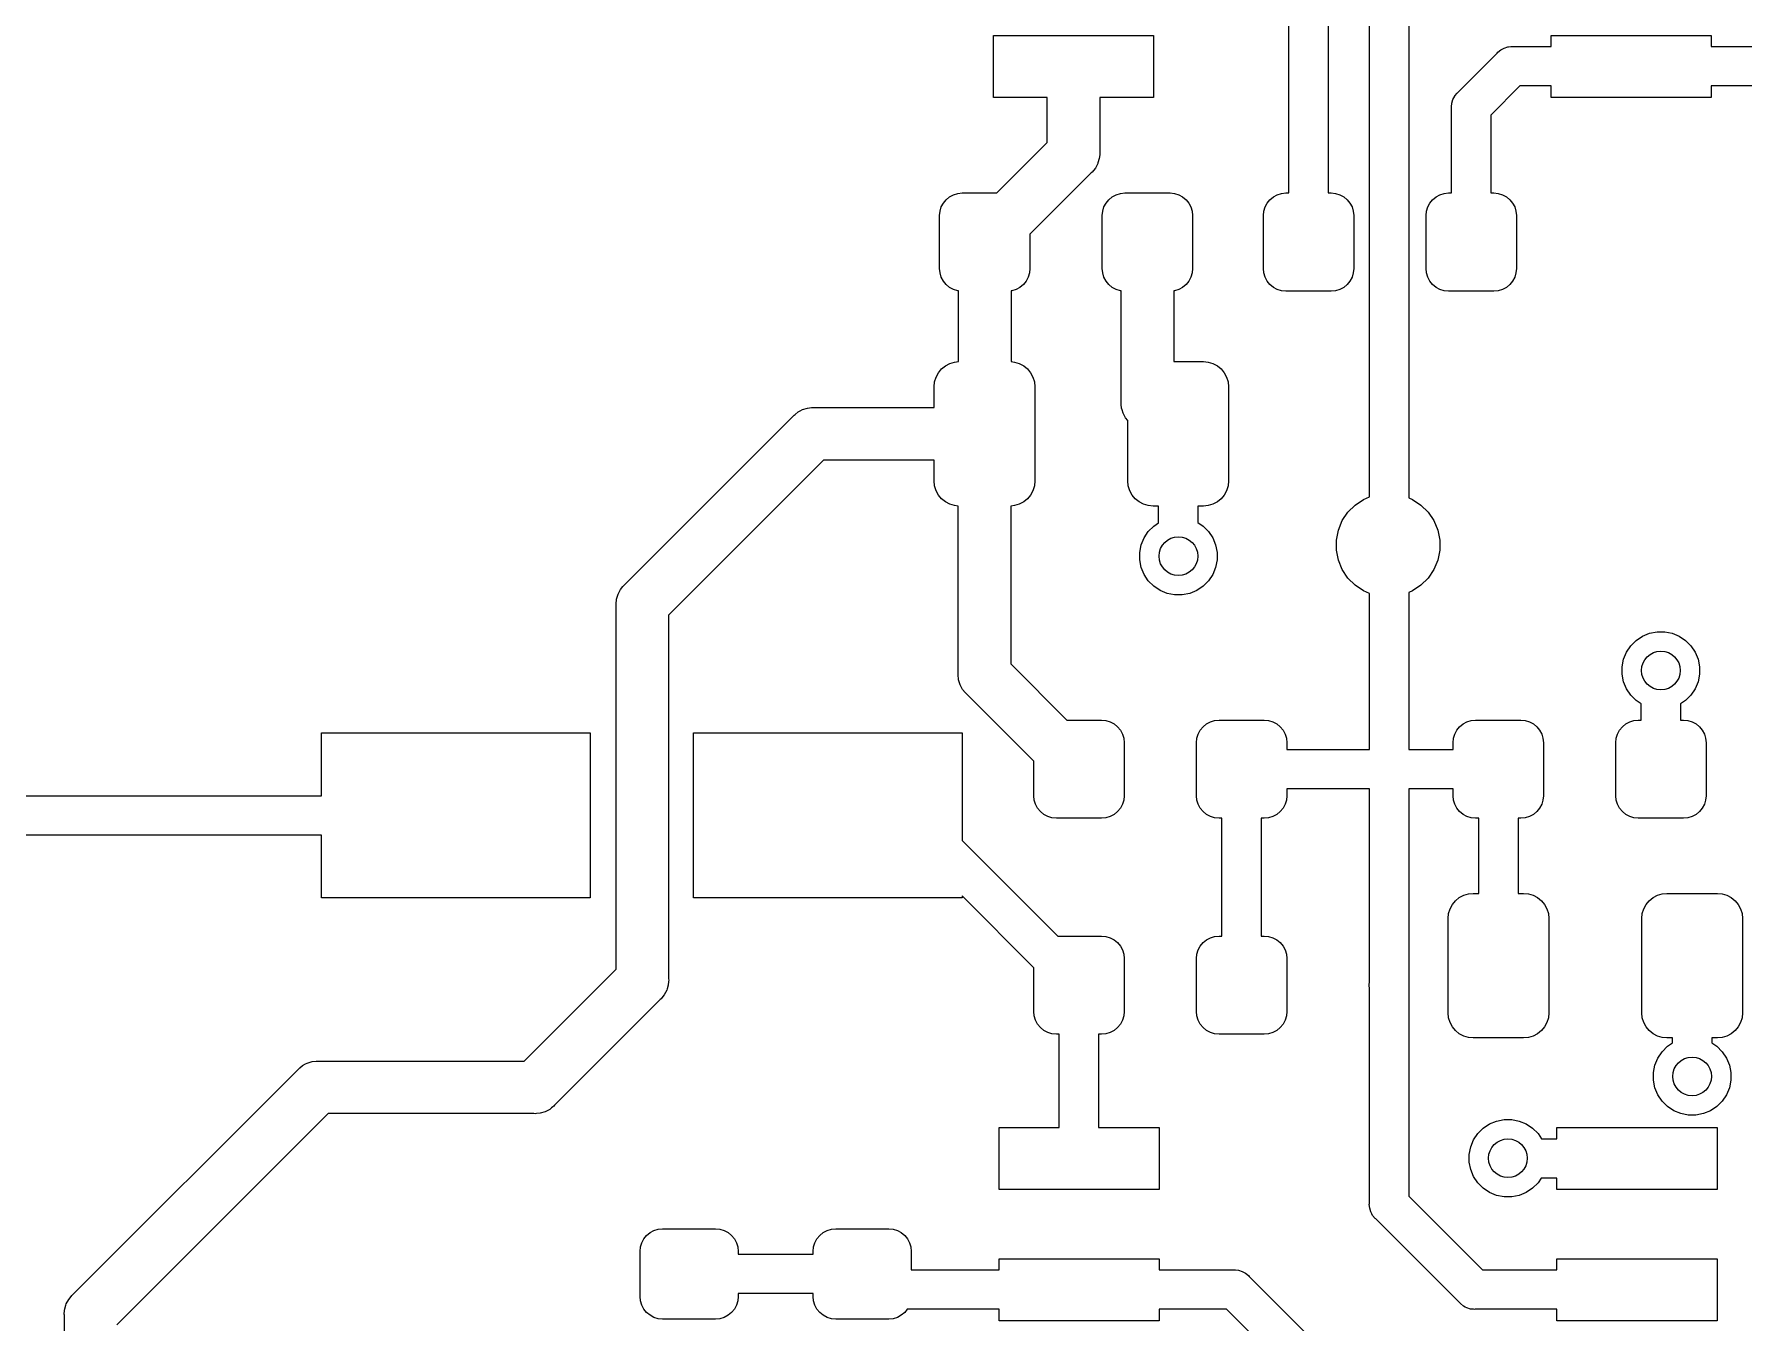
# Model space of a CAD drawing. Extents: x -66 to 211, y -177 to 13.
# Drawn here: x 58.19 to 74.74, y -122.82 to -110.35 of the extents above; entities that cross this region are included whole.
import ezdxf

# ---------------------------------------------------------------- set-up
doc = ezdxf.new("R2010")
doc.units = 0
doc.layers.add('BLACK', color=7, linetype='CONTINUOUS')

msp = doc.modelspace()

# ---------------------------------------------------------------- linework, layer by layer
at = {"layer": 'BLACK', "linetype": 'CONTINUOUS'}
for p, q in [((71.12, -114.827), (71.12, -108.308)), ((71.501, -108.308), (71.501, -114.835)), ((70.3401, -111.884), (70.3401, -109.997)), ((70.7211, -109.928), (70.7211, -111.884)), ((67.4799, -110.958), (67.4799, -110.358)), ((67.4799, -110.358), (69.0299, -110.358)), ((69.0299, -110.358), (69.0299, -110.958)), ((72.8799, -110.467), (72.8799, -110.358)), ((72.8799, -110.358), (74.4299, -110.358)), ((74.4299, -110.358), (74.4299, -110.467)), ((71.9775, -110.91), (72.3576, -110.53)), ((72.3576, -110.53), (72.3635, -110.522)), ((72.3635, -110.522), (72.3926, -110.498)), ((72.3926, -110.498), (72.4256, -110.481)), ((72.4256, -110.481), (72.4616, -110.47)), ((72.4616, -110.47), (72.465, -110.47)), ((72.465, -110.47), (72.4895, -110.467)), ((72.4895, -110.467), (72.4896, -110.467)), ((72.4896, -110.467), (72.4989, -110.466)), ((72.4989, -110.466), (72.5082, -110.467)), ((72.5082, -110.467), (72.8799, -110.467)), ((74.4299, -110.467), (75.3196, -110.467)), ((72.5778, -110.848), (72.2961, -111.13)), ((72.8799, -110.848), (72.5778, -110.848)), ((72.8799, -110.958), (72.8799, -110.848)), ((75.2805, -110.848), (74.4299, -110.848)), ((74.4299, -110.848), (74.4299, -110.958)), ((68.0009, -110.958), (67.4799, -110.958)), ((68.0009, -111.396), (68.0009, -110.958)), ((69.0299, -110.958), (68.5089, -110.958)), ((68.5089, -110.958), (68.5089, -111.488)), ((71.9142, -111.051), (71.9179, -111.014)), ((71.9151, -111.06), (71.9142, -111.051)), ((71.9179, -111.014), (71.9288, -110.978)), ((71.9288, -110.978), (71.9465, -110.945)), ((71.9465, -110.945), (71.947, -110.944)), ((71.947, -110.944), (71.9703, -110.916)), ((71.9703, -110.916), (71.9775, -110.91)), ((74.4299, -110.958), (72.8799, -110.958)), ((71.9151, -111.884), (71.9151, -111.06)), ((72.2961, -111.13), (72.2961, -111.884)), ((67.5121, -111.884), (68.0009, -111.396)), ((68.5052, -111.551), (68.4923, -111.593)), ((68.5089, -111.513), (68.5052, -111.551)), ((68.5089, -111.488), (68.5101, -111.501)), ((68.5101, -111.501), (68.5089, -111.513)), ((68.5089, -111.513), (68.5089, -111.513)), ((68.4257, -111.689), (67.8338, -112.281)), ((68.4354, -111.681), (68.4257, -111.689)), ((68.4477, -111.666), (68.4354, -111.681)), ((68.4671, -111.643), (68.4477, -111.666)), ((68.4907, -111.598), (68.4671, -111.643)), ((68.4923, -111.593), (68.4907, -111.598)), ((67.1348, -111.889), (67.1775, -111.884)), ((67.1775, -111.884), (67.5121, -111.884)), ((68.7098, -111.889), (68.7525, -111.884)), ((68.7525, -111.884), (69.19, -111.884)), ((69.19, -111.884), (69.2327, -111.889)), ((70.2692, -111.889), (70.3119, -111.884)), ((70.3119, -111.884), (70.3401, -111.884)), ((70.7211, -111.884), (70.7494, -111.884)), ((70.7494, -111.884), (70.792, -111.889)), ((71.8442, -111.889), (71.8869, -111.884)), ((71.8869, -111.884), (71.9151, -111.884)), ((72.2961, -111.884), (72.3244, -111.884)), ((72.3244, -111.884), (72.367, -111.889)), ((66.963, -112.061), (66.9754, -112.019)), ((66.9754, -112.019), (66.9956, -111.982)), ((66.9956, -111.982), (67.0228, -111.949)), ((67.0228, -111.949), (67.056, -111.921)), ((67.056, -111.921), (67.0938, -111.901)), ((67.0938, -111.901), (67.1348, -111.889)), ((68.538, -112.061), (68.5504, -112.019)), ((68.5504, -112.019), (68.5706, -111.982)), ((68.5706, -111.982), (68.5978, -111.949)), ((68.5978, -111.949), (68.631, -111.921)), ((68.631, -111.921), (68.6688, -111.901)), ((68.6688, -111.901), (68.7098, -111.889)), ((69.2327, -111.889), (69.2737, -111.901)), ((69.2737, -111.901), (69.3115, -111.921)), ((69.3115, -111.921), (69.3447, -111.949)), ((69.3447, -111.949), (69.3719, -111.982)), ((69.3719, -111.982), (69.3921, -112.019)), ((69.3921, -112.019), (69.4046, -112.061)), ((70.0973, -112.061), (70.1098, -112.019)), ((70.1098, -112.019), (70.13, -111.982)), ((70.13, -111.982), (70.1572, -111.949)), ((70.1572, -111.949), (70.1903, -111.921)), ((70.1903, -111.921), (70.2282, -111.901)), ((70.2282, -111.901), (70.2692, -111.889)), ((70.792, -111.889), (70.8331, -111.901)), ((70.8331, -111.901), (70.8709, -111.921)), ((70.8709, -111.921), (70.904, -111.949)), ((70.904, -111.949), (70.9313, -111.982)), ((70.9313, -111.982), (70.9515, -112.019)), ((70.9515, -112.019), (70.9639, -112.061)), ((71.6723, -112.061), (71.6848, -112.019)), ((71.6848, -112.019), (71.705, -111.982)), ((71.705, -111.982), (71.7322, -111.949)), ((71.7322, -111.949), (71.7653, -111.921)), ((71.7653, -111.921), (71.8032, -111.901)), ((71.8032, -111.901), (71.8442, -111.889)), ((72.367, -111.889), (72.4081, -111.901)), ((72.4081, -111.901), (72.4459, -111.921)), ((72.4459, -111.921), (72.4791, -111.949)), ((72.4791, -111.949), (72.5063, -111.982)), ((72.5063, -111.982), (72.5265, -112.019)), ((72.5265, -112.019), (72.5389, -112.061)), ((66.9588, -112.103), (66.963, -112.061)), ((66.9588, -112.616), (66.9588, -112.103)), ((68.5338, -112.103), (68.538, -112.061)), ((68.5338, -112.616), (68.5338, -112.103)), ((69.4046, -112.061), (69.4088, -112.103)), ((69.4088, -112.103), (69.4088, -112.616)), ((70.0931, -112.103), (70.0973, -112.061)), ((70.0931, -112.616), (70.0931, -112.103)), ((70.9639, -112.061), (70.9681, -112.103)), ((70.9681, -112.103), (70.9681, -112.616)), ((71.6681, -112.103), (71.6723, -112.061)), ((71.6681, -112.616), (71.6681, -112.103)), ((72.5389, -112.061), (72.5431, -112.103)), ((72.5431, -112.103), (72.5431, -112.616)), ((67.8338, -112.281), (67.8338, -112.616)), ((66.963, -112.658), (66.9588, -112.616)), ((66.9754, -112.699), (66.963, -112.658)), ((66.9956, -112.737), (66.9754, -112.699)), ((67.8171, -112.699), (67.7969, -112.737)), ((67.8296, -112.658), (67.8171, -112.699)), ((67.8338, -112.616), (67.8296, -112.658)), ((68.538, -112.658), (68.5338, -112.616)), ((68.5504, -112.699), (68.538, -112.658)), ((68.5706, -112.737), (68.5504, -112.699)), ((69.3921, -112.699), (69.3719, -112.737)), ((69.4046, -112.658), (69.3921, -112.699)), ((69.4088, -112.616), (69.4046, -112.658)), ((70.0973, -112.658), (70.0931, -112.616)), ((70.1098, -112.699), (70.0973, -112.658)), ((70.13, -112.737), (70.1098, -112.699)), ((70.9515, -112.699), (70.9313, -112.737)), ((70.9639, -112.658), (70.9515, -112.699)), ((70.9681, -112.616), (70.9639, -112.658)), ((71.6723, -112.658), (71.6681, -112.616)), ((71.6848, -112.699), (71.6723, -112.658)), ((71.705, -112.737), (71.6848, -112.699)), ((72.5265, -112.699), (72.5063, -112.737)), ((72.5389, -112.658), (72.5265, -112.699)), ((72.5431, -112.616), (72.5389, -112.658)), ((67.0228, -112.77), (66.9956, -112.737)), ((67.056, -112.798), (67.0228, -112.77)), ((67.0938, -112.818), (67.056, -112.798)), ((67.1348, -112.83), (67.0938, -112.818)), ((67.1423, -112.831), (67.1348, -112.83)), ((67.1423, -113.517), (67.1423, -112.831)), ((67.6577, -112.83), (67.6503, -112.831)), ((67.6503, -112.831), (67.6503, -113.517)), ((67.6987, -112.818), (67.6577, -112.83)), ((67.7365, -112.798), (67.6987, -112.818)), ((67.7697, -112.77), (67.7365, -112.798)), ((67.7969, -112.737), (67.7697, -112.77)), ((68.5978, -112.77), (68.5706, -112.737)), ((68.631, -112.798), (68.5978, -112.77)), ((68.6688, -112.818), (68.631, -112.798)), ((68.7098, -112.83), (68.6688, -112.818)), ((68.7173, -112.831), (68.7098, -112.83)), ((68.7173, -113.906), (68.7173, -112.831)), ((69.2327, -112.83), (69.2253, -112.831)), ((69.2253, -112.831), (69.2253, -113.516)), ((69.2737, -112.818), (69.2327, -112.83)), ((69.3115, -112.798), (69.2737, -112.818)), ((69.3447, -112.77), (69.3115, -112.798)), ((69.3719, -112.737), (69.3447, -112.77)), ((70.1572, -112.77), (70.13, -112.737)), ((70.1903, -112.798), (70.1572, -112.77)), ((70.2282, -112.818), (70.1903, -112.798)), ((70.2692, -112.83), (70.2282, -112.818)), ((70.3119, -112.834), (70.2692, -112.83)), ((70.7494, -112.834), (70.3119, -112.834)), ((70.792, -112.83), (70.7494, -112.834)), ((70.8331, -112.818), (70.792, -112.83)), ((70.8709, -112.798), (70.8331, -112.818)), ((70.904, -112.77), (70.8709, -112.798)), ((70.9313, -112.737), (70.904, -112.77)), ((71.7322, -112.77), (71.705, -112.737)), ((71.7653, -112.798), (71.7322, -112.77)), ((71.8032, -112.818), (71.7653, -112.798)), ((71.8442, -112.83), (71.8032, -112.818)), ((71.8869, -112.834), (71.8442, -112.83)), ((72.3244, -112.834), (71.8869, -112.834)), ((72.367, -112.83), (72.3244, -112.834)), ((72.4081, -112.818), (72.367, -112.83)), ((72.4459, -112.798), (72.4081, -112.818)), ((72.4791, -112.77), (72.4459, -112.798)), ((72.5063, -112.737), (72.4791, -112.77)), ((67.0147, -113.557), (67.0568, -113.535)), ((67.0568, -113.535), (67.1025, -113.521)), ((67.1025, -113.521), (67.1423, -113.517)), ((67.6503, -113.517), (67.6851, -113.521)), ((67.6851, -113.521), (67.7308, -113.535)), ((67.7308, -113.535), (67.773, -113.557)), ((69.2253, -113.516), (69.5126, -113.516)), ((69.5126, -113.516), (69.5601, -113.521)), ((69.5601, -113.521), (69.6058, -113.535)), ((69.6058, -113.535), (69.648, -113.557)), ((66.911, -113.712), (66.9249, -113.667)), ((66.9249, -113.667), (66.9474, -113.625)), ((66.9474, -113.625), (66.9777, -113.588)), ((66.9777, -113.588), (67.0147, -113.557)), ((67.773, -113.557), (67.8099, -113.588)), ((67.8099, -113.588), (67.8402, -113.625)), ((67.8402, -113.625), (67.8628, -113.667)), ((67.8628, -113.667), (67.8766, -113.712)), ((69.648, -113.557), (69.6849, -113.588)), ((69.6849, -113.588), (69.7152, -113.625)), ((69.7152, -113.625), (69.7378, -113.667)), ((69.7378, -113.667), (69.7516, -113.712)), ((66.9063, -113.76), (66.911, -113.712)), ((66.9063, -113.962), (66.9063, -113.76)), ((67.8766, -113.712), (67.8813, -113.76)), ((67.8813, -113.76), (67.8813, -114.672)), ((69.7516, -113.712), (69.7563, -113.76)), ((69.7563, -113.76), (69.7563, -114.672)), ((65.5496, -114.036), (65.5593, -114.028)), ((65.5593, -114.028), (65.5883, -114.004)), ((65.5593, -114.028), (65.5593, -114.028)), ((65.5883, -114.004), (65.6089, -113.993)), ((65.6089, -113.993), (65.6324, -113.98)), ((65.6324, -113.98), (65.6803, -113.966)), ((65.6803, -113.966), (65.7177, -113.962)), ((65.7177, -113.962), (65.7301, -113.961)), ((65.7177, -113.962), (65.7177, -113.962)), ((65.7301, -113.961), (65.7426, -113.962)), ((65.7426, -113.962), (66.9063, -113.962)), ((68.716, -113.919), (68.7173, -113.906)), ((68.7173, -113.931), (68.716, -113.919)), ((68.7209, -113.968), (68.7173, -113.931)), ((68.7173, -113.931), (68.7173, -113.931)), ((68.725, -113.982), (68.7209, -113.968)), ((68.7355, -114.016), (68.725, -113.982)), ((68.759, -114.06), (68.7355, -114.016)), ((63.9109, -115.676), (65.5417, -114.045)), ((65.5417, -114.045), (65.5496, -114.036)), ((68.7813, -114.088), (68.759, -114.06)), ((68.7813, -114.672), (68.7813, -114.088)), ((65.8353, -114.47), (64.3357, -115.97)), ((66.9063, -114.47), (65.8353, -114.47)), ((66.9063, -114.672), (66.9063, -114.47)), ((66.911, -114.72), (66.9063, -114.672)), ((67.8813, -114.672), (67.8766, -114.72)), ((68.786, -114.72), (68.7813, -114.672)), ((69.7563, -114.672), (69.7516, -114.72)), ((66.9249, -114.766), (66.911, -114.72)), ((66.9474, -114.808), (66.9249, -114.766)), ((66.9777, -114.845), (66.9474, -114.808)), ((67.0147, -114.875), (66.9777, -114.845)), ((67.8099, -114.845), (67.773, -114.875)), ((67.8402, -114.808), (67.8099, -114.845)), ((67.8628, -114.766), (67.8402, -114.808)), ((67.8766, -114.72), (67.8628, -114.766)), ((68.7999, -114.766), (68.786, -114.72)), ((68.8224, -114.808), (68.7999, -114.766)), ((68.8527, -114.845), (68.8224, -114.808)), ((68.8897, -114.875), (68.8527, -114.845)), ((69.6849, -114.845), (69.648, -114.875)), ((69.7152, -114.808), (69.6849, -114.845)), ((69.7378, -114.766), (69.7152, -114.808)), ((69.7516, -114.72), (69.7378, -114.766)), ((70.9816, -114.905), (71.0635, -114.85)), ((71.0635, -114.85), (71.12, -114.827)), ((71.501, -114.835), (71.5372, -114.85)), ((71.5372, -114.85), (71.6191, -114.905)), ((67.0568, -114.898), (67.0147, -114.875)), ((67.1025, -114.911), (67.0568, -114.898)), ((67.1398, -114.915), (67.1025, -114.911)), ((67.1398, -116.536), (67.1398, -114.915)), ((67.6851, -114.911), (67.6478, -114.915)), ((67.6478, -114.915), (67.6478, -116.443)), ((67.7308, -114.898), (67.6851, -114.911)), ((67.773, -114.875), (67.7308, -114.898)), ((68.9318, -114.898), (68.8897, -114.875)), ((68.9775, -114.911), (68.9318, -114.898)), ((69.0251, -114.916), (68.9775, -114.911)), ((69.0783, -114.916), (69.0251, -114.916)), ((69.0783, -115.077), (69.0783, -114.916)), ((69.5126, -114.916), (69.4593, -114.916)), ((69.4593, -114.916), (69.4593, -115.075)), ((69.5601, -114.911), (69.5126, -114.916)), ((69.6058, -114.898), (69.5601, -114.911)), ((69.648, -114.875), (69.6058, -114.898)), ((70.8572, -115.056), (70.912, -114.974)), ((70.912, -114.974), (70.9816, -114.905)), ((71.6191, -114.905), (71.6887, -114.974)), ((71.6887, -114.974), (71.7434, -115.056)), ((68.9386, -115.222), (68.9796, -115.161)), ((68.9796, -115.161), (69.0318, -115.109)), ((69.0318, -115.109), (69.0783, -115.077)), ((69.4593, -115.075), (69.5099, -115.109)), ((69.5099, -115.109), (69.5622, -115.161)), ((69.5622, -115.161), (69.6032, -115.222)), ((70.8003, -115.244), (70.8196, -115.147)), ((70.8196, -115.147), (70.8572, -115.056)), ((71.7434, -115.056), (71.7811, -115.147)), ((71.7811, -115.147), (71.8003, -115.244)), ((68.8959, -115.363), (68.9103, -115.29)), ((68.9103, -115.29), (68.9386, -115.222)), ((69.6032, -115.222), (69.6315, -115.29)), ((69.6315, -115.29), (69.6459, -115.363)), ((70.8003, -115.342), (70.8003, -115.244)), ((70.8196, -115.439), (70.8003, -115.342)), ((71.8003, -115.342), (71.7811, -115.439)), ((71.8003, -115.244), (71.8003, -115.342)), ((68.8959, -115.437), (68.8959, -115.363)), ((68.9103, -115.509), (68.8959, -115.437)), ((68.9386, -115.577), (68.9103, -115.509)), ((69.6315, -115.509), (69.6032, -115.577)), ((69.6459, -115.437), (69.6315, -115.509)), ((69.6459, -115.363), (69.6459, -115.437)), ((70.8572, -115.53), (70.8196, -115.439)), ((71.7811, -115.439), (71.7434, -115.53)), ((63.8932, -115.694), (63.9012, -115.684)), ((63.9012, -115.684), (63.9109, -115.676)), ((68.9796, -115.639), (68.9386, -115.577)), ((69.0318, -115.691), (68.9796, -115.639)), ((69.5622, -115.639), (69.5099, -115.691)), ((69.6032, -115.577), (69.5622, -115.639)), ((70.912, -115.612), (70.8572, -115.53)), ((70.9816, -115.682), (70.912, -115.612)), ((71.0635, -115.736), (70.9816, -115.682)), ((71.6191, -115.682), (71.5372, -115.736)), ((71.6887, -115.612), (71.6191, -115.682)), ((71.7434, -115.53), (71.6887, -115.612)), ((63.8264, -115.865), (63.8313, -115.815)), ((63.8313, -115.815), (63.8459, -115.767)), ((63.8459, -115.767), (63.8694, -115.723)), ((63.8694, -115.723), (63.8932, -115.694)), ((63.8932, -115.694), (63.8932, -115.694)), ((69.0933, -115.732), (69.0318, -115.691)), ((69.1615, -115.76), (69.0933, -115.732)), ((69.2339, -115.775), (69.1615, -115.76)), ((69.3078, -115.775), (69.2339, -115.775)), ((69.3803, -115.76), (69.3078, -115.775)), ((69.4485, -115.732), (69.3803, -115.76)), ((69.5099, -115.691), (69.4485, -115.732)), ((71.12, -115.76), (71.0635, -115.736)), ((71.12, -117.272), (71.12, -115.76)), ((71.5372, -115.736), (71.501, -115.751)), ((71.501, -115.751), (71.501, -117.272)), ((63.8277, -115.877), (63.8264, -115.865)), ((63.8277, -119.399), (63.8277, -115.877)), ((64.3357, -115.97), (64.3357, -119.492)), ((73.7029, -116.216), (73.7643, -116.175)), ((73.7643, -116.175), (73.8326, -116.147)), ((73.8326, -116.147), (73.905, -116.132)), ((73.905, -116.132), (73.9789, -116.132)), ((73.9789, -116.132), (74.0513, -116.147)), ((74.0513, -116.147), (74.1196, -116.175)), ((74.1196, -116.175), (74.181, -116.216)), ((73.5814, -116.398), (73.6096, -116.33)), ((73.6096, -116.33), (73.6507, -116.268)), ((73.6507, -116.268), (73.7029, -116.216)), ((74.181, -116.216), (74.2332, -116.268)), ((74.2332, -116.268), (74.2743, -116.33)), ((74.2743, -116.33), (74.3025, -116.398)), ((67.6478, -116.443), (68.1923, -116.987)), ((73.5669, -116.47), (73.5814, -116.398)), ((73.5669, -116.544), (73.5669, -116.47)), ((74.3025, -116.398), (74.3169, -116.47)), ((74.3169, -116.47), (74.3169, -116.544)), ((67.1386, -116.548), (67.1398, -116.536)), ((67.1398, -116.56), (67.1386, -116.548)), ((67.1422, -116.585), (67.1398, -116.56)), ((67.1398, -116.56), (67.1398, -116.56)), ((67.1435, -116.598), (67.1422, -116.585)), ((67.158, -116.646), (67.1435, -116.598)), ((67.1816, -116.69), (67.158, -116.646)), ((73.5814, -116.617), (73.5669, -116.544)), ((73.6096, -116.685), (73.5814, -116.617)), ((74.3025, -116.617), (74.2743, -116.685)), ((74.3169, -116.544), (74.3025, -116.617)), ((67.2054, -116.719), (67.1816, -116.69)), ((67.2133, -116.728), (67.2054, -116.719)), ((67.2054, -116.719), (67.2054, -116.719)), ((67.223, -116.736), (67.2133, -116.728)), ((67.8706, -117.384), (67.223, -116.736)), ((73.6507, -116.746), (73.6096, -116.685)), ((73.7029, -116.799), (73.6507, -116.746)), ((73.7515, -116.831), (73.7029, -116.799)), ((73.7515, -116.987), (73.7515, -116.831)), ((74.181, -116.799), (74.1325, -116.831)), ((74.1325, -116.831), (74.1325, -116.987)), ((74.2332, -116.746), (74.181, -116.799)), ((74.2743, -116.685), (74.2332, -116.746)), ((68.1923, -116.987), (68.5269, -116.987)), ((68.5269, -116.987), (68.5695, -116.992)), ((68.5695, -116.992), (68.6106, -117.004)), ((68.6106, -117.004), (68.6484, -117.024)), ((69.5428, -117.024), (69.5807, -117.004)), ((69.5807, -117.004), (69.6217, -116.992)), ((69.6217, -116.992), (69.6644, -116.987)), ((69.6644, -116.987), (70.1019, -116.987)), ((70.1019, -116.987), (70.1445, -116.992)), ((70.1445, -116.992), (70.1856, -117.004)), ((70.1856, -117.004), (70.2234, -117.024)), ((72.0268, -117.024), (72.0646, -117.004)), ((72.0646, -117.004), (72.1056, -116.992)), ((72.1056, -116.992), (72.1483, -116.987)), ((72.1483, -116.987), (72.5858, -116.987)), ((72.5858, -116.987), (72.6285, -116.992)), ((72.6285, -116.992), (72.6695, -117.004)), ((72.6695, -117.004), (72.7073, -117.024)), ((73.6018, -117.024), (73.6396, -117.004)), ((73.6396, -117.004), (73.6806, -116.992)), ((73.6806, -116.992), (73.7233, -116.987)), ((73.7233, -116.987), (73.7515, -116.987)), ((74.1325, -116.987), (74.1608, -116.987)), ((74.1608, -116.987), (74.2035, -116.992)), ((74.2035, -116.992), (74.2445, -117.004)), ((74.2445, -117.004), (74.2823, -117.024)), ((60.9766, -117.721), (60.9766, -117.109)), ((60.9766, -117.109), (63.5766, -117.109)), ((63.5766, -117.109), (63.5766, -118.709)), ((64.5766, -118.709), (64.5766, -117.109)), ((64.5766, -117.109), (67.1766, -117.109)), ((67.1766, -117.109), (67.1766, -118.152)), ((68.6484, -117.024), (68.6816, -117.051)), ((68.6816, -117.051), (68.7088, -117.085)), ((68.7088, -117.085), (68.729, -117.122)), ((68.729, -117.122), (68.7414, -117.163)), ((68.7414, -117.163), (68.7456, -117.206)), ((69.4456, -117.206), (69.4498, -117.163)), ((69.4498, -117.163), (69.4623, -117.122)), ((69.4623, -117.122), (69.4825, -117.085)), ((69.4825, -117.085), (69.5097, -117.051)), ((69.5097, -117.051), (69.5428, -117.024)), ((70.2234, -117.024), (70.2565, -117.051)), ((70.2565, -117.051), (70.2838, -117.085)), ((70.2838, -117.085), (70.304, -117.122)), ((70.304, -117.122), (70.3164, -117.163)), ((70.3164, -117.163), (70.3206, -117.206)), ((71.9295, -117.206), (71.9337, -117.163)), ((71.9337, -117.163), (71.9462, -117.122)), ((71.9462, -117.122), (71.9664, -117.085)), ((71.9664, -117.085), (71.9936, -117.051)), ((71.9936, -117.051), (72.0268, -117.024)), ((72.7073, -117.024), (72.7405, -117.051)), ((72.7405, -117.051), (72.7677, -117.085)), ((72.7677, -117.085), (72.7879, -117.122)), ((72.7879, -117.122), (72.8003, -117.163)), ((72.8003, -117.163), (72.8045, -117.206)), ((73.5045, -117.206), (73.5087, -117.163)), ((73.5087, -117.163), (73.5212, -117.122)), ((73.5212, -117.122), (73.5414, -117.085)), ((73.5414, -117.085), (73.5686, -117.051)), ((73.5686, -117.051), (73.6018, -117.024)), ((74.2823, -117.024), (74.3155, -117.051)), ((74.3155, -117.051), (74.3427, -117.085)), ((74.3427, -117.085), (74.3629, -117.122)), ((74.3629, -117.122), (74.3753, -117.163)), ((74.3753, -117.163), (74.3795, -117.206)), ((68.7456, -117.206), (68.7456, -117.719)), ((69.4456, -117.719), (69.4456, -117.206)), ((70.3206, -117.206), (70.3206, -117.272)), ((70.3206, -117.272), (71.12, -117.272)), ((71.501, -117.272), (71.9295, -117.272)), ((71.9295, -117.272), (71.9295, -117.206)), ((72.8045, -117.206), (72.8045, -117.719)), ((73.5045, -117.719), (73.5045, -117.206)), ((74.3795, -117.206), (74.3795, -117.719)), ((67.8706, -117.719), (67.8706, -117.384)), ((71.12, -117.653), (70.3206, -117.653)), ((70.3206, -117.653), (70.3206, -117.719)), ((71.12, -119.518), (71.12, -117.653)), ((71.9295, -117.653), (71.501, -117.653)), ((71.501, -117.653), (71.501, -119.541)), ((71.9295, -117.719), (71.9295, -117.653)), ((58.0974, -117.721), (60.9766, -117.721)), ((67.8748, -117.761), (67.8706, -117.719)), ((67.8873, -117.802), (67.8748, -117.761)), ((67.9075, -117.84), (67.8873, -117.802)), ((67.9347, -117.873), (67.9075, -117.84)), ((68.7088, -117.84), (68.6816, -117.873)), ((68.729, -117.802), (68.7088, -117.84)), ((68.7414, -117.761), (68.729, -117.802)), ((68.7456, -117.719), (68.7414, -117.761)), ((69.4498, -117.761), (69.4456, -117.719)), ((69.4623, -117.802), (69.4498, -117.761)), ((69.4825, -117.84), (69.4623, -117.802)), ((69.5097, -117.873), (69.4825, -117.84)), ((70.2838, -117.84), (70.2565, -117.873)), ((70.304, -117.802), (70.2838, -117.84)), ((70.3164, -117.761), (70.304, -117.802)), ((70.3206, -117.719), (70.3164, -117.761)), ((71.9337, -117.761), (71.9295, -117.719)), ((71.9462, -117.802), (71.9337, -117.761)), ((71.9664, -117.84), (71.9462, -117.802)), ((71.9936, -117.873), (71.9664, -117.84)), ((72.7677, -117.84), (72.7405, -117.873)), ((72.7879, -117.802), (72.7677, -117.84)), ((72.8003, -117.761), (72.7879, -117.802)), ((72.8045, -117.719), (72.8003, -117.761)), ((73.5087, -117.761), (73.5045, -117.719)), ((73.5212, -117.802), (73.5087, -117.761)), ((73.5414, -117.84), (73.5212, -117.802)), ((73.5686, -117.873), (73.5414, -117.84)), ((74.3427, -117.84), (74.3155, -117.873)), ((74.3629, -117.802), (74.3427, -117.84)), ((74.3753, -117.761), (74.3629, -117.802)), ((74.3795, -117.719), (74.3753, -117.761)), ((67.9678, -117.9), (67.9347, -117.873)), ((68.0057, -117.921), (67.9678, -117.9)), ((68.0467, -117.933), (68.0057, -117.921)), ((68.0894, -117.937), (68.0467, -117.933)), ((68.5269, -117.937), (68.0894, -117.937)), ((68.5695, -117.933), (68.5269, -117.937)), ((68.6106, -117.921), (68.5695, -117.933)), ((68.6484, -117.9), (68.6106, -117.921)), ((68.6816, -117.873), (68.6484, -117.9)), ((69.5428, -117.9), (69.5097, -117.873)), ((69.5807, -117.921), (69.5428, -117.9)), ((69.6217, -117.933), (69.5807, -117.921)), ((69.6644, -117.937), (69.6217, -117.933)), ((69.6926, -117.937), (69.6644, -117.937)), ((69.6926, -119.078), (69.6926, -117.937)), ((70.1019, -117.937), (70.0736, -117.937)), ((70.0736, -117.937), (70.0736, -119.078)), ((70.1445, -117.933), (70.1019, -117.937)), ((70.1856, -117.921), (70.1445, -117.933)), ((70.2234, -117.9), (70.1856, -117.921)), ((70.2565, -117.873), (70.2234, -117.9)), ((72.0268, -117.9), (71.9936, -117.873)), ((72.0646, -117.921), (72.0268, -117.9)), ((72.1056, -117.933), (72.0646, -117.921)), ((72.1483, -117.937), (72.1056, -117.933)), ((72.1792, -117.937), (72.1483, -117.937)), ((72.1792, -118.665), (72.1792, -117.937)), ((72.5858, -117.937), (72.5602, -117.937)), ((72.5602, -117.937), (72.5602, -118.665)), ((72.6285, -117.933), (72.5858, -117.937)), ((72.6695, -117.921), (72.6285, -117.933)), ((72.7073, -117.9), (72.6695, -117.921)), ((72.7405, -117.873), (72.7073, -117.9)), ((73.6018, -117.9), (73.5686, -117.873)), ((73.6396, -117.921), (73.6018, -117.9)), ((73.6806, -117.933), (73.6396, -117.921)), ((73.7233, -117.937), (73.6806, -117.933)), ((74.1608, -117.937), (73.7233, -117.937)), ((74.2035, -117.933), (74.1608, -117.937)), ((74.2445, -117.921), (74.2035, -117.933)), ((74.2823, -117.9), (74.2445, -117.921)), ((74.3155, -117.873), (74.2823, -117.9)), ((60.9766, -118.102), (58.0974, -118.102)), ((60.9766, -118.709), (60.9766, -118.102)), ((67.1766, -118.152), (68.1026, -119.078)), ((72.0327, -118.683), (72.0784, -118.669)), ((72.0784, -118.669), (72.1259, -118.665)), ((72.1259, -118.665), (72.1792, -118.665)), ((72.5602, -118.665), (72.6134, -118.665)), ((72.6134, -118.665), (72.661, -118.669)), ((72.661, -118.669), (72.7067, -118.683)), ((73.9077, -118.683), (73.9534, -118.669)), ((73.9534, -118.669), (74.0009, -118.665)), ((74.0009, -118.665), (74.4884, -118.665)), ((74.4884, -118.665), (74.536, -118.669)), ((74.536, -118.669), (74.5817, -118.683)), ((63.5766, -118.709), (60.9766, -118.709)), ((67.1766, -118.709), (64.5766, -118.709)), ((67.8707, -119.385), (67.1766, -118.69)), ((67.1766, -118.69), (67.1766, -118.709)), ((71.8869, -118.861), (71.9007, -118.815)), ((71.9007, -118.815), (71.9233, -118.773)), ((71.9233, -118.773), (71.9536, -118.736)), ((71.9536, -118.736), (71.9905, -118.706)), ((71.9905, -118.706), (72.0327, -118.683)), ((72.7067, -118.683), (72.7488, -118.706)), ((72.7488, -118.706), (72.7858, -118.736)), ((72.7858, -118.736), (72.8161, -118.773)), ((72.8161, -118.773), (72.8386, -118.815)), ((72.8386, -118.815), (72.8525, -118.861)), ((73.7619, -118.861), (73.7757, -118.815)), ((73.7757, -118.815), (73.7983, -118.773)), ((73.7983, -118.773), (73.8286, -118.736)), ((73.8286, -118.736), (73.8655, -118.706)), ((73.8655, -118.706), (73.9077, -118.683)), ((74.5817, -118.683), (74.6238, -118.706)), ((74.6238, -118.706), (74.6608, -118.736)), ((74.6608, -118.736), (74.6911, -118.773)), ((74.6911, -118.773), (74.7136, -118.815)), ((74.7136, -118.815), (74.7275, -118.861)), ((71.8822, -118.909), (71.8869, -118.861)), ((71.8822, -119.821), (71.8822, -118.909)), ((72.8525, -118.861), (72.8572, -118.909)), ((72.8572, -118.909), (72.8572, -119.821)), ((73.7572, -118.909), (73.7619, -118.861)), ((73.7572, -119.821), (73.7572, -118.909)), ((74.7275, -118.861), (74.7322, -118.909)), ((74.7322, -118.909), (74.7322, -119.821)), ((68.1026, -119.078), (68.527, -119.078)), ((68.527, -119.078), (68.5696, -119.082)), ((68.5696, -119.082), (68.6107, -119.094)), ((68.6107, -119.094), (68.6485, -119.115)), ((68.6485, -119.115), (68.6816, -119.142)), ((68.6816, -119.142), (68.7089, -119.175)), ((69.4826, -119.175), (69.5098, -119.142)), ((69.5098, -119.142), (69.5429, -119.115)), ((69.5429, -119.115), (69.5808, -119.094)), ((69.5808, -119.094), (69.6218, -119.082)), ((69.6218, -119.082), (69.6645, -119.078)), ((69.6645, -119.078), (69.6926, -119.078)), ((70.0736, -119.078), (70.102, -119.078)), ((70.102, -119.078), (70.1446, -119.082)), ((70.1446, -119.082), (70.1857, -119.094)), ((70.1857, -119.094), (70.2235, -119.115)), ((70.2235, -119.115), (70.2566, -119.142)), ((70.2566, -119.142), (70.2839, -119.175)), ((68.7089, -119.175), (68.7291, -119.213)), ((68.7291, -119.213), (68.7415, -119.254)), ((68.7415, -119.254), (68.7457, -119.296)), ((68.7457, -119.296), (68.7457, -119.809)), ((69.4457, -119.296), (69.4499, -119.254)), ((69.4457, -119.809), (69.4457, -119.296)), ((69.4499, -119.254), (69.4624, -119.213)), ((69.4624, -119.213), (69.4826, -119.175)), ((70.2839, -119.175), (70.3041, -119.213)), ((70.3041, -119.213), (70.3165, -119.254)), ((70.3165, -119.254), (70.3207, -119.296)), ((70.3207, -119.296), (70.3207, -119.809)), ((62.9376, -120.289), (63.8277, -119.399)), ((64.3357, -119.492), (64.3369, -119.504)), ((67.8707, -119.809), (67.8707, -119.385)), ((64.2939, -119.646), (64.2701, -119.675)), ((64.3175, -119.602), (64.2939, -119.646)), ((64.321, -119.59), (64.3175, -119.602)), ((64.332, -119.554), (64.321, -119.59)), ((64.3357, -119.517), (64.332, -119.554)), ((64.3369, -119.504), (64.3357, -119.517)), ((64.3357, -119.517), (64.3357, -119.517)), ((71.1165, -119.553), (71.12, -119.518)), ((71.12, -119.588), (71.1165, -119.553)), ((71.12, -121.667), (71.12, -119.588)), ((71.501, -119.541), (71.5019, -119.55)), ((71.5019, -119.55), (71.501, -119.56)), ((71.501, -119.56), (71.501, -121.597)), ((64.2525, -119.693), (63.2312, -120.714)), ((64.2621, -119.685), (64.2525, -119.693)), ((64.2701, -119.675), (64.2621, -119.685)), ((64.2701, -119.675), (64.2701, -119.675)), ((67.8749, -119.852), (67.8707, -119.809)), ((68.7457, -119.809), (68.7415, -119.852)), ((69.4499, -119.852), (69.4457, -119.809)), ((70.3207, -119.809), (70.3165, -119.852)), ((71.8869, -119.869), (71.8822, -119.821)), ((72.8572, -119.821), (72.8525, -119.869)), ((73.7619, -119.869), (73.7572, -119.821)), ((74.7322, -119.821), (74.7275, -119.869)), ((67.8874, -119.893), (67.8749, -119.852)), ((67.9076, -119.931), (67.8874, -119.893)), ((67.9348, -119.964), (67.9076, -119.931)), ((67.9679, -119.991), (67.9348, -119.964)), ((68.0058, -120.011), (67.9679, -119.991)), ((68.6485, -119.991), (68.6107, -120.011)), ((68.6816, -119.964), (68.6485, -119.991)), ((68.7089, -119.931), (68.6816, -119.964)), ((68.7291, -119.893), (68.7089, -119.931)), ((68.7415, -119.852), (68.7291, -119.893)), ((69.4624, -119.893), (69.4499, -119.852)), ((69.4826, -119.931), (69.4624, -119.893)), ((69.5098, -119.964), (69.4826, -119.931)), ((69.5429, -119.991), (69.5098, -119.964)), ((69.5808, -120.011), (69.5429, -119.991)), ((70.2235, -119.991), (70.1857, -120.011)), ((70.2566, -119.964), (70.2235, -119.991)), ((70.2839, -119.931), (70.2566, -119.964)), ((70.3041, -119.893), (70.2839, -119.931)), ((70.3165, -119.852), (70.3041, -119.893)), ((71.9007, -119.914), (71.8869, -119.869)), ((71.9233, -119.956), (71.9007, -119.914)), ((71.9536, -119.993), (71.9233, -119.956)), ((71.9905, -120.024), (71.9536, -119.993)), ((72.7858, -119.993), (72.7488, -120.024)), ((72.8161, -119.956), (72.7858, -119.993)), ((72.8386, -119.914), (72.8161, -119.956)), ((72.8525, -119.869), (72.8386, -119.914)), ((73.7757, -119.914), (73.7619, -119.869)), ((73.7983, -119.956), (73.7757, -119.914)), ((73.8286, -119.993), (73.7983, -119.956)), ((73.8655, -120.024), (73.8286, -119.993)), ((74.6608, -119.993), (74.6238, -120.024)), ((74.6911, -119.956), (74.6608, -119.993)), ((74.7136, -119.914), (74.6911, -119.956)), ((74.7275, -119.869), (74.7136, -119.914)), ((68.0468, -120.024), (68.0058, -120.011)), ((68.0895, -120.028), (68.0468, -120.024)), ((68.1177, -120.028), (68.0895, -120.028)), ((68.1177, -120.932), (68.1177, -120.028)), ((68.527, -120.028), (68.4987, -120.028)), ((68.4987, -120.028), (68.4987, -120.932)), ((68.5696, -120.024), (68.527, -120.028)), ((68.6107, -120.011), (68.5696, -120.024)), ((69.6218, -120.024), (69.5808, -120.011)), ((69.6645, -120.028), (69.6218, -120.024)), ((70.102, -120.028), (69.6645, -120.028)), ((70.1446, -120.024), (70.102, -120.028)), ((70.1857, -120.011), (70.1446, -120.024)), ((72.0327, -120.046), (71.9905, -120.024)), ((72.0784, -120.06), (72.0327, -120.046)), ((72.1259, -120.065), (72.0784, -120.06)), ((72.6134, -120.065), (72.1259, -120.065)), ((72.661, -120.06), (72.6134, -120.065)), ((72.7067, -120.046), (72.661, -120.06)), ((72.7488, -120.024), (72.7067, -120.046)), ((73.9077, -120.046), (73.8655, -120.024)), ((73.9534, -120.06), (73.9077, -120.046)), ((73.9529, -120.198), (74.0052, -120.145)), ((74.0009, -120.065), (73.9534, -120.06)), ((74.0542, -120.065), (74.0009, -120.065)), ((74.0052, -120.145), (74.0542, -120.113)), ((74.0542, -120.113), (74.0542, -120.065)), ((74.4884, -120.065), (74.4352, -120.065)), ((74.4352, -120.065), (74.4352, -120.113)), ((74.4352, -120.113), (74.4832, -120.145)), ((74.4832, -120.145), (74.5355, -120.198)), ((74.536, -120.06), (74.4884, -120.065)), ((74.5817, -120.046), (74.536, -120.06)), ((74.6238, -120.024), (74.5817, -120.046)), ((60.7928, -120.331), (60.8216, -120.316)), ((60.8216, -120.316), (60.8369, -120.308)), ((60.8369, -120.308), (60.8848, -120.293)), ((60.8848, -120.293), (60.9221, -120.289)), ((60.9221, -120.289), (60.9346, -120.288)), ((60.9221, -120.289), (60.9221, -120.289)), ((60.9346, -120.288), (60.9471, -120.289)), ((60.9471, -120.289), (62.9376, -120.289)), ((73.8836, -120.327), (73.9119, -120.259)), ((73.9119, -120.259), (73.9529, -120.198)), ((74.5355, -120.198), (74.5765, -120.259)), ((74.5765, -120.259), (74.6048, -120.327)), ((58.5692, -122.549), (60.7462, -120.373)), ((60.7462, -120.373), (60.7541, -120.363)), ((60.7541, -120.363), (60.7638, -120.355)), ((60.7638, -120.355), (60.7928, -120.331)), ((60.7638, -120.355), (60.7638, -120.355)), ((73.8692, -120.4), (73.8836, -120.327)), ((73.8692, -120.474), (73.8692, -120.4)), ((73.8836, -120.546), (73.8692, -120.474)), ((74.6048, -120.327), (74.6192, -120.4)), ((74.6192, -120.474), (74.6048, -120.546)), ((74.6192, -120.4), (74.6192, -120.474)), ((73.9119, -120.614), (73.8836, -120.546)), ((73.9529, -120.676), (73.9119, -120.614)), ((74.5765, -120.614), (74.5355, -120.676)), ((74.6048, -120.546), (74.5765, -120.614)), ((61.0398, -120.797), (58.994, -122.843)), ((63.0303, -120.797), (61.0398, -120.797)), ((63.0428, -120.799), (63.0303, -120.797)), ((63.0553, -120.797), (63.0428, -120.799)), ((63.0926, -120.794), (63.0553, -120.797)), ((63.0553, -120.797), (63.0553, -120.797)), ((63.1405, -120.779), (63.0926, -120.794)), ((63.1846, -120.756), (63.1405, -120.779)), ((63.2025, -120.741), (63.1846, -120.756)), ((63.2136, -120.732), (63.2025, -120.741)), ((63.2233, -120.724), (63.2136, -120.732)), ((63.2136, -120.732), (63.2136, -120.732)), ((63.2312, -120.714), (63.2233, -120.724)), ((74.0052, -120.728), (73.9529, -120.676)), ((74.0666, -120.769), (74.0052, -120.728)), ((74.1348, -120.797), (74.0666, -120.769)), ((74.2073, -120.812), (74.1348, -120.797)), ((74.2811, -120.812), (74.2073, -120.812)), ((74.3536, -120.797), (74.2811, -120.812)), ((74.4218, -120.769), (74.3536, -120.797)), ((74.4832, -120.728), (74.4218, -120.769)), ((74.5355, -120.676), (74.4832, -120.728)), ((67.5358, -121.532), (67.5358, -120.932)), ((67.5358, -120.932), (68.1177, -120.932)), ((68.4987, -120.932), (69.0858, -120.932)), ((69.0858, -120.932), (69.0858, -121.532)), ((72.1698, -120.99), (72.2221, -120.938)), ((72.2221, -120.938), (72.2835, -120.897)), ((72.2835, -120.897), (72.3517, -120.869)), ((72.3517, -120.869), (72.4242, -120.854)), ((72.4242, -120.854), (72.4981, -120.854)), ((72.4981, -120.854), (72.5705, -120.869)), ((72.5705, -120.869), (72.6387, -120.897)), ((72.6387, -120.897), (72.7002, -120.938)), ((72.7002, -120.938), (72.7524, -120.99)), ((72.9358, -121.041), (72.9358, -120.932)), ((72.9358, -120.932), (74.4858, -120.932)), ((74.4858, -120.932), (74.4858, -121.532)), ((72.0861, -121.192), (72.1005, -121.12)), ((72.1005, -121.12), (72.1288, -121.051)), ((72.1288, -121.051), (72.1698, -120.99)), ((72.7524, -120.99), (72.7865, -121.041)), ((72.7865, -121.041), (72.9358, -121.041)), ((72.0861, -121.266), (72.0861, -121.192)), ((72.1005, -121.339), (72.0861, -121.266)), ((72.1288, -121.407), (72.1005, -121.339)), ((72.1698, -121.468), (72.1288, -121.407)), ((72.2221, -121.52), (72.1698, -121.468)), ((72.7524, -121.468), (72.7002, -121.52)), ((72.7831, -121.422), (72.7524, -121.468)), ((72.9358, -121.422), (72.7831, -121.422)), ((72.9358, -121.532), (72.9358, -121.422)), ((69.0858, -121.532), (67.5358, -121.532)), ((71.501, -121.597), (72.2149, -122.311)), ((72.2835, -121.561), (72.2221, -121.52)), ((72.3517, -121.59), (72.2835, -121.561)), ((72.4242, -121.604), (72.3517, -121.59)), ((72.4981, -121.604), (72.4242, -121.604)), ((72.5705, -121.59), (72.4981, -121.604)), ((72.6387, -121.561), (72.5705, -121.59)), ((72.7002, -121.52), (72.6387, -121.561)), ((74.4858, -121.532), (72.9358, -121.532)), ((71.1191, -121.676), (71.12, -121.667)), ((71.1228, -121.714), (71.1191, -121.676)), ((71.1337, -121.749), (71.1228, -121.714)), ((71.143, -121.767), (71.1337, -121.749)), ((71.1513, -121.783), (71.143, -121.767)), ((71.1751, -121.812), (71.1513, -121.783)), ((71.1824, -121.817), (71.1751, -121.812)), ((64.0956, -122.009), (64.1228, -121.976)), ((64.1228, -121.976), (64.156, -121.949)), ((64.156, -121.949), (64.1938, -121.928)), ((64.1938, -121.928), (64.2349, -121.916)), ((64.2349, -121.916), (64.2775, -121.912)), ((64.2775, -121.912), (64.79, -121.912)), ((64.79, -121.912), (64.8327, -121.916)), ((64.8327, -121.916), (64.8737, -121.928)), ((64.8737, -121.928), (64.9116, -121.949)), ((64.9116, -121.949), (64.9447, -121.976)), ((64.9447, -121.976), (64.9719, -122.009)), ((65.772, -122.009), (65.7993, -121.976)), ((65.7993, -121.976), (65.8324, -121.949)), ((65.8324, -121.949), (65.8702, -121.928)), ((65.8702, -121.928), (65.9113, -121.916)), ((65.9113, -121.916), (65.9539, -121.912)), ((65.9539, -121.912), (66.4664, -121.912)), ((66.4664, -121.912), (66.5091, -121.916)), ((66.5091, -121.916), (66.5501, -121.928)), ((66.5501, -121.928), (66.588, -121.949)), ((66.588, -121.949), (66.6211, -121.976)), ((66.6211, -121.976), (66.6483, -122.009)), ((71.9947, -122.63), (71.1824, -121.817)), ((64.0588, -122.131), (64.063, -122.088)), ((64.0588, -122.568), (64.0588, -122.131)), ((64.063, -122.088), (64.0754, -122.047)), ((64.0754, -122.047), (64.0956, -122.009)), ((64.9719, -122.009), (64.9921, -122.047)), ((64.9921, -122.047), (65.0046, -122.088)), ((65.0046, -122.088), (65.0088, -122.131)), ((65.0088, -122.131), (65.0088, -122.159)), ((65.7352, -122.131), (65.7394, -122.088)), ((65.7352, -122.159), (65.7352, -122.131)), ((65.7394, -122.088), (65.7518, -122.047)), ((65.7518, -122.047), (65.772, -122.009)), ((66.6483, -122.009), (66.6685, -122.047)), ((66.6685, -122.047), (66.681, -122.088)), ((66.681, -122.088), (66.6852, -122.131)), ((66.6852, -122.131), (66.6852, -122.311)), ((65.0088, -122.159), (65.7352, -122.159)), ((66.6852, -122.311), (67.5358, -122.311)), ((67.5358, -122.311), (67.5358, -122.202)), ((67.5358, -122.202), (69.0858, -122.202)), ((69.0858, -122.202), (69.0858, -122.311)), ((69.0858, -122.311), (69.8051, -122.311)), ((69.8051, -122.311), (69.8144, -122.31)), ((69.8144, -122.31), (69.8238, -122.311)), ((69.8238, -122.311), (69.8238, -122.311)), ((69.8238, -122.311), (69.8518, -122.314)), ((72.2149, -122.311), (72.9358, -122.311)), ((72.9358, -122.311), (72.9358, -122.202)), ((72.9358, -122.202), (74.4858, -122.202)), ((74.4858, -122.202), (74.4858, -122.802)), ((69.8518, -122.314), (69.8877, -122.325)), ((69.8877, -122.325), (69.9208, -122.342)), ((69.9208, -122.342), (69.9498, -122.366)), ((69.9498, -122.366), (69.9558, -122.374)), ((69.9558, -122.374), (72.2614, -124.679)), ((58.5007, -122.652), (58.5042, -122.64)), ((58.5042, -122.64), (58.5278, -122.596)), ((58.5278, -122.596), (58.5516, -122.567)), ((58.5516, -122.567), (58.5596, -122.557)), ((58.5516, -122.567), (58.5516, -122.567)), ((58.5596, -122.557), (58.5692, -122.549)), ((64.063, -122.611), (64.0588, -122.568)), ((64.0754, -122.652), (64.063, -122.611)), ((65.0046, -122.611), (64.9921, -122.652)), ((65.0088, -122.568), (65.0046, -122.611)), ((65.7352, -122.54), (65.0088, -122.54)), ((65.0088, -122.54), (65.0088, -122.568)), ((65.7352, -122.568), (65.7352, -122.54)), ((65.7394, -122.611), (65.7352, -122.568)), ((65.7518, -122.652), (65.7394, -122.611)), ((72.0006, -122.637), (71.9947, -122.63)), ((72.0297, -122.661), (72.0006, -122.637)), ((58.4848, -122.738), (58.4883, -122.703)), ((58.486, -122.75), (58.4848, -122.738)), ((58.486, -125.601), (58.486, -122.75)), ((58.4883, -122.703), (58.4897, -122.688)), ((58.4897, -122.688), (58.5007, -122.652)), ((64.0956, -122.69), (64.0754, -122.652)), ((64.1228, -122.723), (64.0956, -122.69)), ((64.156, -122.75), (64.1228, -122.723)), ((64.1938, -122.77), (64.156, -122.75)), ((64.2349, -122.783), (64.1938, -122.77)), ((64.2775, -122.787), (64.2349, -122.783)), ((64.79, -122.787), (64.2775, -122.787)), ((64.8327, -122.783), (64.79, -122.787)), ((64.8737, -122.77), (64.8327, -122.783)), ((64.9116, -122.75), (64.8737, -122.77)), ((64.9447, -122.723), (64.9116, -122.75)), ((64.9719, -122.69), (64.9447, -122.723)), ((64.9921, -122.652), (64.9719, -122.69)), ((65.772, -122.69), (65.7518, -122.652)), ((65.7993, -122.723), (65.772, -122.69)), ((65.8324, -122.75), (65.7993, -122.723)), ((65.8702, -122.77), (65.8324, -122.75)), ((65.9113, -122.783), (65.8702, -122.77)), ((65.9539, -122.787), (65.9113, -122.783)), ((66.4664, -122.787), (65.9539, -122.787)), ((66.5091, -122.783), (66.4664, -122.787)), ((66.5501, -122.77), (66.5091, -122.783)), ((66.588, -122.75), (66.5501, -122.77)), ((66.6211, -122.723), (66.588, -122.75)), ((66.6462, -122.692), (66.6211, -122.723)), ((67.5358, -122.692), (66.6462, -122.692)), ((67.5358, -122.802), (67.5358, -122.692)), ((69.0858, -122.802), (67.5358, -122.802)), ((69.7355, -122.692), (69.0858, -122.692)), ((69.0858, -122.692), (69.0858, -122.802)), ((71.9428, -124.899), (69.7355, -122.692)), ((72.0482, -122.671), (72.0297, -122.661)), ((72.0627, -122.679), (72.0482, -122.671)), ((72.0987, -122.689), (72.0627, -122.679)), ((72.1001, -122.69), (72.0987, -122.689)), ((72.1266, -122.692), (72.1001, -122.69)), ((72.1267, -122.692), (72.1266, -122.692)), ((72.136, -122.693), (72.1267, -122.692)), ((72.1453, -122.692), (72.136, -122.693)), ((72.9358, -122.692), (72.1453, -122.692)), ((72.9358, -122.802), (72.9358, -122.692)), ((74.4858, -122.802), (72.9358, -122.802))]:
    msp.add_line(p, q, dxfattribs=at)
at = {"layer": 'BLACK'}
for centre in [(69.2709, -115.4), (73.9419, -116.507), (74.2442, -120.437), (72.4611, -121.229)]:
    msp.add_circle(centre, 0.1875, dxfattribs=at)

doc.saveas('drawing.dxf')
